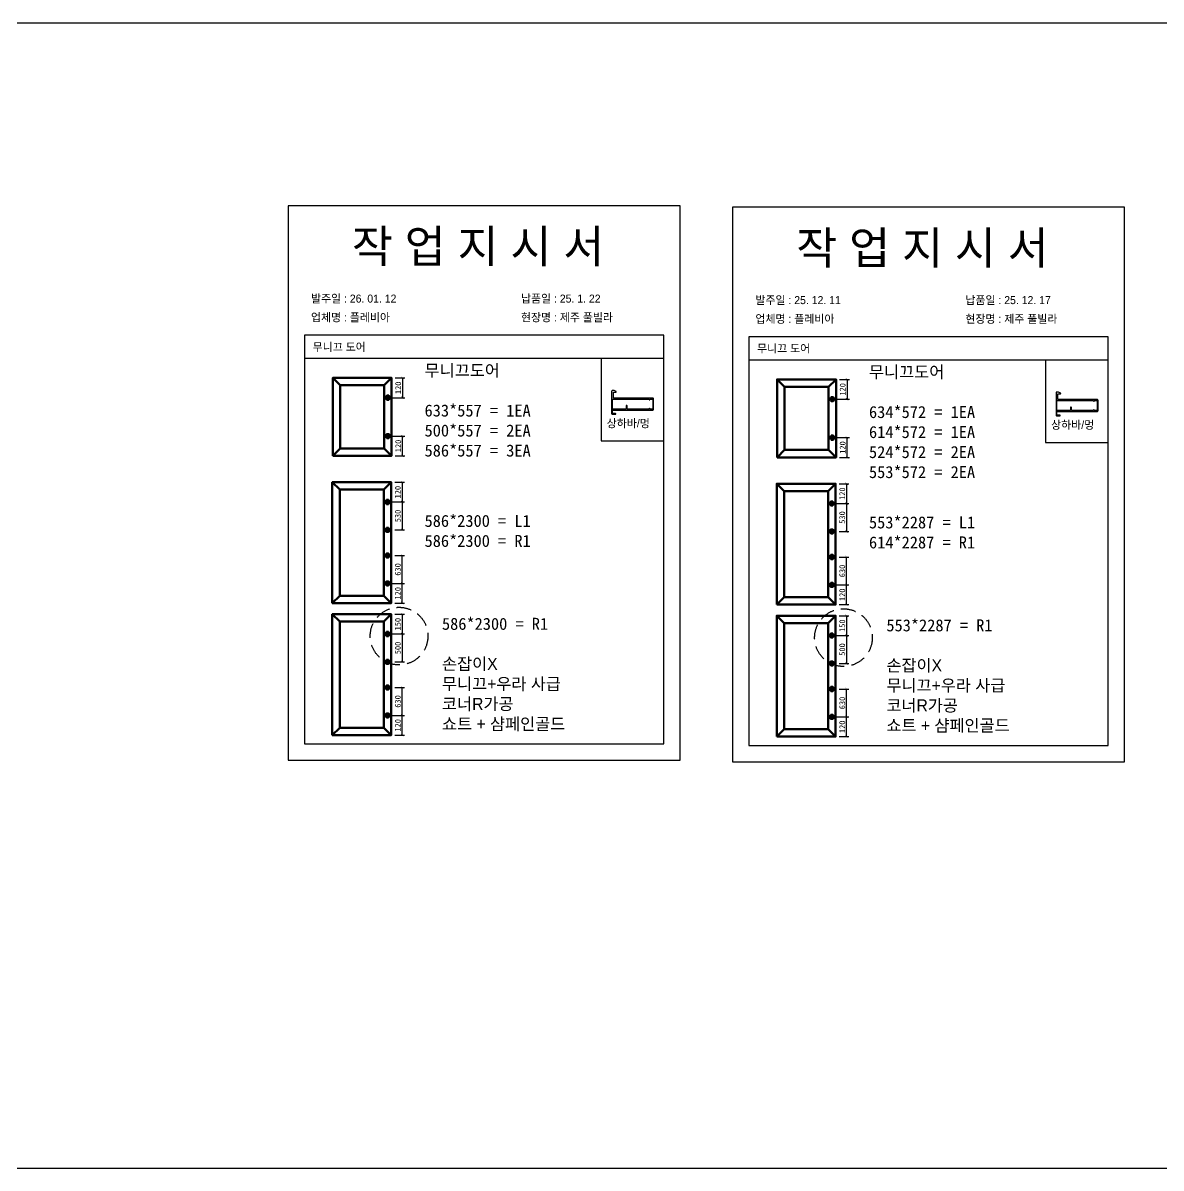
# Model space of a CAD drawing. Header units: millimetres. Extents: x -44117 to 256353, y -2095463 to 65325.
# Drawn here: x 120438 to 125316, y -1131831 to -1126924 of the extents above; entities that cross this region are included whole.
import ezdxf

# ---------------------------------------------------------------- set-up
doc = ezdxf.new("R2010")
doc.units = ezdxf.units.MM
doc.header["$LTSCALE"] = 10
doc.linetypes.add('HIDDEN', pattern=[9.525, 6.35, -3.175])
doc.layers.add('Layer1', color=7, linetype='Continuous', lineweight=70)
doc.dimstyles.new('ISO-25', dxfattribs={"dimtxt": 2.5, "dimasz": 2.5, "dimexe": 1, "dimexo": 1, "dimtad": 1, "dimtxsty": 'Standard', "dimblk": 'ARCHTICK', "dimcen": 2.5, "dimadec": 0, "dimazin": 0, "dimtfac": 1, "dimtmove": 0, "dimatfit": 3, "dimfxl": 0, "dimarcsym": 0})

# ---------------------------------------------------------------- blocks, each defined once
blk = doc.blocks.new('_ArchTick')
at = {"color": 0, "linetype": 'ByBlock', "const_width": 0.15}
blk.add_lwpolyline([(-0.5, -0.5), (0.5, 0.5)], dxfattribs=at)
blk = doc.blocks.new('*D7906')
at = {"color": 0, "lineweight": -2}
for p, q in [((122033.3, -1128445.6), (122075.4, -1128445.6)), ((122065.4, -1128445.6), (122065.4, -1128530.1)), ((122017.2, -1128530.1), (122075.4, -1128530.1))]:
    blk.add_line(p, q, dxfattribs=at)
at = {"layer": 'Defpoints', "color": 0}
for p in [(122018.3, -1128445.6), (122002.2, -1128530.1), (122065.4, -1128530.1)]:
    blk.add_point(p, dxfattribs=at)
at = {"color": 0, "lineweight": -2, "xscale": 10, "yscale": 10, "zscale": 10}
for p, rotation in [((122065.4, -1128445.6), 90), ((122065.4, -1128530.1), 270)]:
    blk.add_blockref('_ArchTick', p, dxfattribs=dict(at, rotation=rotation))
at = {"color": 0, "insert": (122046.7, -1128487.8), "char_height": 25, "attachment_point": 5, "rotation": 90}
blk.add_mtext('120', dxfattribs=at)
blk = doc.blocks.new('*D7907')
at = {"color": 0, "lineweight": -2}
for p, q in [((122017.2, -1128694.7), (122075.4, -1128694.7)), ((122065.4, -1128779.2), (122065.4, -1128694.7)), ((122033.3, -1128779.2), (122075.4, -1128779.2))]:
    blk.add_line(p, q, dxfattribs=at)
at = {"layer": 'Defpoints', "color": 0}
for p in [(122002.2, -1128694.7), (122065.4, -1128694.7), (122018.3, -1128779.2)]:
    blk.add_point(p, dxfattribs=at)
at = {"color": 0, "lineweight": -2, "xscale": 10, "yscale": 10, "zscale": 10}
for p, rotation in [((122065.4, -1128694.7), 90), ((122065.4, -1128779.2), 270)]:
    blk.add_blockref('_ArchTick', p, dxfattribs=dict(at, rotation=rotation))
at = {"color": 0, "insert": (122046.7, -1128736.9), "char_height": 25, "attachment_point": 5, "rotation": 90}
blk.add_mtext('120', dxfattribs=at)
blk = doc.blocks.new('*D7908')
at = {"color": 0, "lineweight": -2}
for p, q in [((122031.7, -1128892.5), (122073.8, -1128892.5)), ((122063.8, -1128892.5), (122063.8, -1128977)), ((122015.6, -1128977), (122073.8, -1128977))]:
    blk.add_line(p, q, dxfattribs=at)
at = {"layer": 'Defpoints', "color": 0}
for p in [(122016.7, -1128892.5), (122000.6, -1128977), (122063.8, -1128977)]:
    blk.add_point(p, dxfattribs=at)
at = {"color": 0, "lineweight": -2, "xscale": 10, "yscale": 10, "zscale": 10}
for p, rotation in [((122063.8, -1128892.5), 90), ((122063.8, -1128977), 270)]:
    blk.add_blockref('_ArchTick', p, dxfattribs=dict(at, rotation=rotation))
at = {"color": 0, "insert": (122045.1, -1128934.8), "char_height": 25, "attachment_point": 5, "rotation": 90}
blk.add_mtext('120', dxfattribs=at)
blk = doc.blocks.new('*D7909')
at = {"color": 0, "lineweight": -2}
for p, q in [((122015.6, -1129325.9), (122073.8, -1129325.9)), ((122063.8, -1129410.4), (122063.8, -1129325.9)), ((122031.7, -1129410.4), (122073.8, -1129410.4))]:
    blk.add_line(p, q, dxfattribs=at)
at = {"layer": 'Defpoints', "color": 0}
for p in [(122000.6, -1129325.9), (122063.8, -1129325.9), (122016.7, -1129410.4)]:
    blk.add_point(p, dxfattribs=at)
at = {"color": 0, "lineweight": -2, "xscale": 10, "yscale": 10, "zscale": 10}
for p, rotation in [((122063.8, -1129325.9), 90), ((122063.8, -1129410.4), 270)]:
    blk.add_blockref('_ArchTick', p, dxfattribs=dict(at, rotation=rotation))
at = {"color": 0, "insert": (122045.1, -1129368.2), "char_height": 25, "attachment_point": 5, "rotation": 90}
blk.add_mtext('120', dxfattribs=at)
blk = doc.blocks.new('*D7910')
at = {"color": 0, "lineweight": -2}
for p, q in [((122031.7, -1128977), (122073.8, -1128977)), ((122063.8, -1128977), (122063.8, -1129096.7)), ((122031.7, -1129096.7), (122073.8, -1129096.7))]:
    blk.add_line(p, q, dxfattribs=at)
at = {"layer": 'Defpoints', "color": 0}
for p in [(122016.7, -1128977), (122016.7, -1129096.7), (122063.8, -1129096.7)]:
    blk.add_point(p, dxfattribs=at)
at = {"color": 0, "lineweight": -2, "xscale": 10, "yscale": 10, "zscale": 10}
for p, rotation in [((122063.8, -1128977), 90), ((122063.8, -1129096.7), 270)]:
    blk.add_blockref('_ArchTick', p, dxfattribs=dict(at, rotation=rotation))
at = {"color": 0, "insert": (122045.1, -1129036.9), "char_height": 25, "attachment_point": 5, "rotation": 90}
blk.add_mtext('530', dxfattribs=at)
blk = doc.blocks.new('*D7911')
at = {"color": 0, "lineweight": -2}
for p, q in [((122031.7, -1129206.3), (122073.8, -1129206.3)), ((122063.8, -1129325.9), (122063.8, -1129206.3)), ((122031.7, -1129325.9), (122073.8, -1129325.9))]:
    blk.add_line(p, q, dxfattribs=at)
at = {"layer": 'Defpoints', "color": 0}
for p in [(122016.7, -1129206.3), (122063.8, -1129206.3), (122016.7, -1129325.9)]:
    blk.add_point(p, dxfattribs=at)
at = {"color": 0, "lineweight": -2, "xscale": 10, "yscale": 10, "zscale": 10}
for p, rotation in [((122063.8, -1129206.3), 90), ((122063.8, -1129325.9), 270)]:
    blk.add_blockref('_ArchTick', p, dxfattribs=dict(at, rotation=rotation))
at = {"color": 0, "insert": (122045.1, -1129266.1), "char_height": 25, "attachment_point": 5, "rotation": 90}
blk.add_mtext('630', dxfattribs=at)
blk = doc.blocks.new('*D7912')
at = {"color": 0, "lineweight": -2}
for p, q in [((122031.7, -1129458.2), (122073.8, -1129458.2)), ((122063.8, -1129458.2), (122063.8, -1129542.7)), ((122015.6, -1129542.7), (122073.8, -1129542.7))]:
    blk.add_line(p, q, dxfattribs=at)
at = {"layer": 'Defpoints', "color": 0}
for p in [(122016.7, -1129458.2), (122000.6, -1129542.7), (122063.8, -1129542.7)]:
    blk.add_point(p, dxfattribs=at)
at = {"color": 0, "lineweight": -2, "xscale": 10, "yscale": 10, "zscale": 10}
for p, rotation in [((122063.8, -1129458.2), 90), ((122063.8, -1129542.7), 270)]:
    blk.add_blockref('_ArchTick', p, dxfattribs=dict(at, rotation=rotation))
at = {"color": 0, "insert": (122045.1, -1129500.5), "char_height": 25, "attachment_point": 5, "rotation": 90}
blk.add_mtext('150', dxfattribs=at)
blk = doc.blocks.new('*D7913')
at = {"color": 0, "lineweight": -2}
for p, q in [((122015.6, -1129891.6), (122073.8, -1129891.6)), ((122063.8, -1129976.1), (122063.8, -1129891.6)), ((122031.7, -1129976.1), (122073.8, -1129976.1))]:
    blk.add_line(p, q, dxfattribs=at)
at = {"layer": 'Defpoints', "color": 0}
for p in [(122000.6, -1129891.6), (122063.8, -1129891.6), (122016.7, -1129976.1)]:
    blk.add_point(p, dxfattribs=at)
at = {"color": 0, "lineweight": -2, "xscale": 10, "yscale": 10, "zscale": 10}
for p, rotation in [((122063.8, -1129891.6), 90), ((122063.8, -1129976.1), 270)]:
    blk.add_blockref('_ArchTick', p, dxfattribs=dict(at, rotation=rotation))
at = {"color": 0, "insert": (122045.1, -1129933.9), "char_height": 25, "attachment_point": 5, "rotation": 90}
blk.add_mtext('120', dxfattribs=at)
blk = doc.blocks.new('*D7914')
at = {"color": 0, "lineweight": -2}
for p, q in [((122031.7, -1129542.7), (122073.8, -1129542.7)), ((122063.8, -1129542.7), (122063.8, -1129662.4)), ((122031.7, -1129662.4), (122073.8, -1129662.4))]:
    blk.add_line(p, q, dxfattribs=at)
at = {"layer": 'Defpoints', "color": 0}
for p in [(122016.7, -1129542.7), (122016.7, -1129662.4), (122063.8, -1129662.4)]:
    blk.add_point(p, dxfattribs=at)
at = {"color": 0, "lineweight": -2, "xscale": 10, "yscale": 10, "zscale": 10}
for p, rotation in [((122063.8, -1129542.7), 90), ((122063.8, -1129662.4), 270)]:
    blk.add_blockref('_ArchTick', p, dxfattribs=dict(at, rotation=rotation))
at = {"color": 0, "insert": (122045.1, -1129602.5), "char_height": 25, "attachment_point": 5, "rotation": 90}
blk.add_mtext('500', dxfattribs=at)
blk = doc.blocks.new('*D7915')
at = {"color": 0, "lineweight": -2}
for p, q in [((122031.7, -1129772), (122073.8, -1129772)), ((122063.8, -1129891.6), (122063.8, -1129772)), ((122031.7, -1129891.6), (122073.8, -1129891.6))]:
    blk.add_line(p, q, dxfattribs=at)
at = {"layer": 'Defpoints', "color": 0}
for p in [(122016.7, -1129772), (122063.8, -1129772), (122016.7, -1129891.6)]:
    blk.add_point(p, dxfattribs=at)
at = {"color": 0, "lineweight": -2, "xscale": 10, "yscale": 10, "zscale": 10}
for p, rotation in [((122063.8, -1129772), 90), ((122063.8, -1129891.6), 270)]:
    blk.add_blockref('_ArchTick', p, dxfattribs=dict(at, rotation=rotation))
at = {"color": 0, "insert": (122045.1, -1129831.8), "char_height": 25, "attachment_point": 5, "rotation": 90}
blk.add_mtext('630', dxfattribs=at)
blk = doc.blocks.new('*D7896')
at = {"color": 0, "lineweight": -2}
for p, q in [((123938, -1128452.1), (123980.1, -1128452.1)), ((123970.1, -1128452.1), (123970.1, -1128536.6)), ((123921.9, -1128536.6), (123980.1, -1128536.6))]:
    blk.add_line(p, q, dxfattribs=at)
at = {"layer": 'Defpoints', "color": 0}
for p in [(123923, -1128452.1), (123906.9, -1128536.6), (123970.1, -1128536.6)]:
    blk.add_point(p, dxfattribs=at)
at = {"color": 0, "lineweight": -2, "xscale": 10, "yscale": 10, "zscale": 10}
for p, rotation in [((123970.1, -1128452.1), 90), ((123970.1, -1128536.6), 270)]:
    blk.add_blockref('_ArchTick', p, dxfattribs=dict(at, rotation=rotation))
at = {"color": 0, "insert": (123951.4, -1128494.3), "char_height": 25, "attachment_point": 5, "rotation": 90}
blk.add_mtext('120', dxfattribs=at)
blk = doc.blocks.new('*D7897')
at = {"color": 0, "lineweight": -2}
for p, q in [((123921.9, -1128701.2), (123980.1, -1128701.2)), ((123970.1, -1128785.7), (123970.1, -1128701.2)), ((123938, -1128785.7), (123980.1, -1128785.7))]:
    blk.add_line(p, q, dxfattribs=at)
at = {"layer": 'Defpoints', "color": 0}
for p in [(123906.9, -1128701.2), (123970.1, -1128701.2), (123923, -1128785.7)]:
    blk.add_point(p, dxfattribs=at)
at = {"color": 0, "lineweight": -2, "xscale": 10, "yscale": 10, "zscale": 10}
for p, rotation in [((123970.1, -1128701.2), 90), ((123970.1, -1128785.7), 270)]:
    blk.add_blockref('_ArchTick', p, dxfattribs=dict(at, rotation=rotation))
at = {"color": 0, "insert": (123951.4, -1128743.5), "char_height": 25, "attachment_point": 5, "rotation": 90}
blk.add_mtext('120', dxfattribs=at)
blk = doc.blocks.new('*D7898')
at = {"color": 0, "lineweight": -2}
for p, q in [((123936.4, -1128899), (123978.5, -1128899)), ((123968.5, -1128899), (123968.5, -1128983.6)), ((123920.3, -1128983.6), (123978.5, -1128983.6))]:
    blk.add_line(p, q, dxfattribs=at)
at = {"layer": 'Defpoints', "color": 0}
for p in [(123921.4, -1128899), (123905.3, -1128983.6), (123968.5, -1128983.6)]:
    blk.add_point(p, dxfattribs=at)
at = {"color": 0, "lineweight": -2, "xscale": 10, "yscale": 10, "zscale": 10}
for p, rotation in [((123968.5, -1128899), 90), ((123968.5, -1128983.6), 270)]:
    blk.add_blockref('_ArchTick', p, dxfattribs=dict(at, rotation=rotation))
at = {"color": 0, "insert": (123949.7, -1128941.3), "char_height": 25, "attachment_point": 5, "rotation": 90}
blk.add_mtext('120', dxfattribs=at)
blk = doc.blocks.new('*D7899')
at = {"color": 0, "lineweight": -2}
for p, q in [((123920.3, -1129332.4), (123978.5, -1129332.4)), ((123968.5, -1129416.9), (123968.5, -1129332.4)), ((123936.4, -1129416.9), (123978.5, -1129416.9))]:
    blk.add_line(p, q, dxfattribs=at)
at = {"layer": 'Defpoints', "color": 0}
for p in [(123905.3, -1129332.4), (123968.5, -1129332.4), (123921.4, -1129416.9)]:
    blk.add_point(p, dxfattribs=at)
at = {"color": 0, "lineweight": -2, "xscale": 10, "yscale": 10, "zscale": 10}
for p, rotation in [((123968.5, -1129332.4), 90), ((123968.5, -1129416.9), 270)]:
    blk.add_blockref('_ArchTick', p, dxfattribs=dict(at, rotation=rotation))
at = {"color": 0, "insert": (123949.7, -1129374.7), "char_height": 25, "attachment_point": 5, "rotation": 90}
blk.add_mtext('120', dxfattribs=at)
blk = doc.blocks.new('*D7900')
at = {"color": 0, "lineweight": -2}
for p, q in [((123936.4, -1128983.6), (123978.5, -1128983.6)), ((123968.5, -1128983.6), (123968.5, -1129103.2)), ((123936.4, -1129103.2), (123978.5, -1129103.2))]:
    blk.add_line(p, q, dxfattribs=at)
at = {"layer": 'Defpoints', "color": 0}
for p in [(123921.4, -1128983.6), (123921.4, -1129103.2), (123968.5, -1129103.2)]:
    blk.add_point(p, dxfattribs=at)
at = {"color": 0, "lineweight": -2, "xscale": 10, "yscale": 10, "zscale": 10}
for p, rotation in [((123968.5, -1128983.6), 90), ((123968.5, -1129103.2), 270)]:
    blk.add_blockref('_ArchTick', p, dxfattribs=dict(at, rotation=rotation))
at = {"color": 0, "insert": (123949.7, -1129043.4), "char_height": 25, "attachment_point": 5, "rotation": 90}
blk.add_mtext('530', dxfattribs=at)
blk = doc.blocks.new('*D7901')
at = {"color": 0, "lineweight": -2}
for p, q in [((123936.4, -1129212.8), (123978.5, -1129212.8)), ((123968.5, -1129332.4), (123968.5, -1129212.8)), ((123936.4, -1129332.4), (123978.5, -1129332.4))]:
    blk.add_line(p, q, dxfattribs=at)
at = {"layer": 'Defpoints', "color": 0}
for p in [(123921.4, -1129212.8), (123968.5, -1129212.8), (123921.4, -1129332.4)]:
    blk.add_point(p, dxfattribs=at)
at = {"color": 0, "lineweight": -2, "xscale": 10, "yscale": 10, "zscale": 10}
for p, rotation in [((123968.5, -1129212.8), 90), ((123968.5, -1129332.4), 270)]:
    blk.add_blockref('_ArchTick', p, dxfattribs=dict(at, rotation=rotation))
at = {"color": 0, "insert": (123949.7, -1129272.6), "char_height": 25, "attachment_point": 5, "rotation": 90}
blk.add_mtext('630', dxfattribs=at)
blk = doc.blocks.new('*D7902')
at = {"color": 0, "lineweight": -2}
for p, q in [((123936.4, -1129464.7), (123978.5, -1129464.7)), ((123968.5, -1129464.7), (123968.5, -1129549.2)), ((123920.3, -1129549.2), (123978.5, -1129549.2))]:
    blk.add_line(p, q, dxfattribs=at)
at = {"layer": 'Defpoints', "color": 0}
for p in [(123921.4, -1129464.7), (123905.3, -1129549.2), (123968.5, -1129549.2)]:
    blk.add_point(p, dxfattribs=at)
at = {"color": 0, "lineweight": -2, "xscale": 10, "yscale": 10, "zscale": 10}
for p, rotation in [((123968.5, -1129464.7), 90), ((123968.5, -1129549.2), 270)]:
    blk.add_blockref('_ArchTick', p, dxfattribs=dict(at, rotation=rotation))
at = {"color": 0, "insert": (123949.7, -1129507), "char_height": 25, "attachment_point": 5, "rotation": 90}
blk.add_mtext('150', dxfattribs=at)
blk = doc.blocks.new('*D7903')
at = {"color": 0, "lineweight": -2}
for p, q in [((123920.3, -1129898.1), (123978.5, -1129898.1)), ((123968.5, -1129982.6), (123968.5, -1129898.1)), ((123936.4, -1129982.6), (123978.5, -1129982.6))]:
    blk.add_line(p, q, dxfattribs=at)
at = {"layer": 'Defpoints', "color": 0}
for p in [(123905.3, -1129898.1), (123968.5, -1129898.1), (123921.4, -1129982.6)]:
    blk.add_point(p, dxfattribs=at)
at = {"color": 0, "lineweight": -2, "xscale": 10, "yscale": 10, "zscale": 10}
for p, rotation in [((123968.5, -1129898.1), 90), ((123968.5, -1129982.6), 270)]:
    blk.add_blockref('_ArchTick', p, dxfattribs=dict(at, rotation=rotation))
at = {"color": 0, "insert": (123949.7, -1129940.4), "char_height": 25, "attachment_point": 5, "rotation": 90}
blk.add_mtext('120', dxfattribs=at)
blk = doc.blocks.new('*D7904')
at = {"color": 0, "lineweight": -2}
for p, q in [((123936.4, -1129549.2), (123978.5, -1129549.2)), ((123968.5, -1129549.2), (123968.5, -1129668.9)), ((123936.4, -1129668.9), (123978.5, -1129668.9))]:
    blk.add_line(p, q, dxfattribs=at)
at = {"layer": 'Defpoints', "color": 0}
for p in [(123921.4, -1129549.2), (123921.4, -1129668.9), (123968.5, -1129668.9)]:
    blk.add_point(p, dxfattribs=at)
at = {"color": 0, "lineweight": -2, "xscale": 10, "yscale": 10, "zscale": 10}
for p, rotation in [((123968.5, -1129549.2), 90), ((123968.5, -1129668.9), 270)]:
    blk.add_blockref('_ArchTick', p, dxfattribs=dict(at, rotation=rotation))
at = {"color": 0, "insert": (123949.7, -1129609.1), "char_height": 25, "attachment_point": 5, "rotation": 90}
blk.add_mtext('500', dxfattribs=at)
blk = doc.blocks.new('*D7905')
at = {"color": 0, "lineweight": -2}
for p, q in [((123936.4, -1129778.5), (123978.5, -1129778.5)), ((123968.5, -1129898.1), (123968.5, -1129778.5)), ((123936.4, -1129898.1), (123978.5, -1129898.1))]:
    blk.add_line(p, q, dxfattribs=at)
at = {"layer": 'Defpoints', "color": 0}
for p in [(123921.4, -1129778.5), (123968.5, -1129778.5), (123921.4, -1129898.1)]:
    blk.add_point(p, dxfattribs=at)
at = {"color": 0, "lineweight": -2, "xscale": 10, "yscale": 10, "zscale": 10}
for p, rotation in [((123968.5, -1129778.5), 90), ((123968.5, -1129898.1), 270)]:
    blk.add_blockref('_ArchTick', p, dxfattribs=dict(at, rotation=rotation))
at = {"color": 0, "insert": (123949.7, -1129838.3), "char_height": 25, "attachment_point": 5, "rotation": 90}
blk.add_mtext('630', dxfattribs=at)

msp = doc.modelspace()

# ---------------------------------------------------------------- linework, layer by layer
at = {"color": 1}
for p, q in [((104196.73721, -1126924.08167), (196465.88407, -1126924.08167)), ((104196.73721, -1131831.41661), (196465.88407, -1131831.41661))]:
    msp.add_line(p, q, dxfattribs=at)
for p, q in [((123185.2599, -1128262.58945), (121645.2599, -1128262.58945)), ((125089.92607, -1128269.09381), (123549.92607, -1128269.09381)), ((123185.2599, -1128362.58945), (121645.2599, -1128362.58945)), ((122915.98012, -1128362.58945), (122915.98012, -1128715.60801)), ((125089.92607, -1128369.09381), (123549.92607, -1128369.09381)), ((124820.64628, -1128369.09381), (124820.64628, -1128722.11238)), ((122915.98012, -1128715.60801), (123185.2599, -1128715.60801)), ((124820.64628, -1128722.11238), (125089.92607, -1128722.11238))]:
    msp.add_line(p, q)
for points in [[(121575.2599, -1130083.41972), (123255.2599, -1130083.41972), (123255.2599, -1127707.41972), (121575.2599, -1127707.41972)], [(123479.92607, -1130089.92409), (125159.92607, -1130089.92409), (125159.92607, -1127713.92409), (123479.92607, -1127713.92409)]]:
    msp.add_lwpolyline(points, close=True)
for points in [[(121645.2599, -1128262.58945), (121645.2599, -1130013.41972), (123185.2599, -1130013.41972), (123185.2599, -1128262.58945)], [(123549.92607, -1128269.09381), (123549.92607, -1130019.92409), (125089.92607, -1130019.92409), (125089.92607, -1128269.09381)]]:
    msp.add_lwpolyline(points)
for points in [[(122975.36044, -1128506.53076), (122980.16044, -1128506.53076, 0.855700792), (122980.52698, -1128504.18812), (122971.7108, -1128499.33076), (122965.36044, -1128499.33076, 0.4142135624), (122961.36044, -1128503.33076), (122961.36044, -1128597.33076, 0.4142135624), (122965.36044, -1128601.33076), (122977.76044, -1128601.33076, 0.4142135624), (122979.36044, -1128599.73076, 0.4142135624), (122977.76044, -1128598.13076), (122967.36044, -1128598.13076, -0.4142135624), (122965.36044, -1128596.13076), (122965.36044, -1128583.73076, -0.4142135624), (122966.16044, -1128582.93076), (123137.36044, -1128582.93076, 0.4142135624), (123141.36044, -1128578.93076), (123141.36044, -1128535.73076, 0.4142135624), (123137.36044, -1128531.73076), (122970.16044, -1128531.73076, -0.4142135624), (122969.36044, -1128530.93076), (122969.36044, -1128508.53076, -0.4142135624), (122971.36044, -1128506.53076), (122979.76044, -1128506.53076)], [(124880.02661, -1128513.03513), (124884.82661, -1128513.03513, 0.855700792), (124885.19315, -1128510.69248), (124876.37697, -1128505.83513), (124870.02661, -1128505.83513, 0.4142135624), (124866.02661, -1128509.83513), (124866.02661, -1128603.83513, 0.4142135624), (124870.02661, -1128607.83513), (124882.42661, -1128607.83513, 0.4142135624), (124884.02661, -1128606.23513, 0.4142135624), (124882.42661, -1128604.63513), (124872.02661, -1128604.63513, -0.4142135624), (124870.02661, -1128602.63513), (124870.02661, -1128590.23513, -0.4142135624), (124870.82661, -1128589.43513), (125042.02661, -1128589.43513, 0.4142135624), (125046.02661, -1128585.43513), (125046.02661, -1128542.23513, 0.4142135624), (125042.02661, -1128538.23513), (124874.82661, -1128538.23513, -0.4142135624), (124874.02661, -1128537.43513), (124874.02661, -1128515.03513, -0.4142135624), (124876.02661, -1128513.03513), (124884.42661, -1128513.03513)]]:
    msp.add_lwpolyline(points, format="xyb")
for points in [[(123121.76044, -1128535.73076), (123121.76044, -1128537.73076, 1), (123124.96044, -1128537.73076), (123124.96044, -1128535.73076), (123136.56044, -1128535.73076, -0.4142135624), (123137.36044, -1128536.53076), (123137.36044, -1128578.13076, -0.4142135624), (123136.56044, -1128578.93076), (123124.96044, -1128578.93076), (123124.96044, -1128576.93076, 1), (123121.76044, -1128576.93076), (123121.76044, -1128578.93076), (123027.36044, -1128578.93076), (123027.36044, -1128564.93076, 1), (123023.36044, -1128564.93076), (123023.36044, -1128578.93076), (122966.16044, -1128578.93076, -0.4142135624), (122965.36044, -1128578.13076), (122965.36044, -1128536.53076, -0.4142135624), (122966.16044, -1128535.73076), (123121.76044, -1128535.73076)], [(125026.42661, -1128542.23513), (125026.42661, -1128544.23513, 1), (125029.62661, -1128544.23513), (125029.62661, -1128542.23513), (125041.22661, -1128542.23513, -0.4142135624), (125042.02661, -1128543.03513), (125042.02661, -1128584.63513, -0.4142135624), (125041.22661, -1128585.43513), (125029.62661, -1128585.43513), (125029.62661, -1128583.43513, 1), (125026.42661, -1128583.43513), (125026.42661, -1128585.43513), (124932.02661, -1128585.43513), (124932.02661, -1128571.43513, 1), (124928.02661, -1128571.43513), (124928.02661, -1128585.43513), (124870.82661, -1128585.43513, -0.4142135624), (124870.02661, -1128584.63513), (124870.02661, -1128543.03513, -0.4142135624), (124870.82661, -1128542.23513), (125026.42661, -1128542.23513)]]:
    msp.add_lwpolyline(points, format="xyb", close=True)
at = {"color": 1, "linetype": 'HIDDEN'}
for centre in [(122050.28221, -1129551.74824), (123954.94838, -1129558.2526)]:
    msp.add_circle(centre, 123.53824, dxfattribs=at)
at = {"layer": 'Layer1'}
for p, q in [((121797.44888, -1128477.11542), (121765.89305, -1128445.55959)), ((121986.78389, -1128477.11542), (122018.33973, -1128445.55959)), ((123702.11505, -1128483.61979), (123670.55921, -1128452.06395)), ((123891.45006, -1128483.61979), (123923.0059, -1128452.06395)), ((122002.22387, -1128516.95416), (122002.22387, -1128543.18724)), ((123906.89004, -1128523.45853), (123906.89004, -1128549.69161)), ((122002.22387, -1128707.80895), (122002.22387, -1128681.57587)), ((123906.89004, -1128714.31332), (123906.89004, -1128688.08024)), ((121765.89305, -1128779.20353), (121797.44888, -1128747.64769)), ((122018.33973, -1128779.20353), (121986.78389, -1128747.64769)), ((121986.78389, -1128747.64769), (122018.33973, -1128779.20353)), ((123670.55921, -1128785.70789), (123702.11505, -1128754.15206)), ((123923.0059, -1128785.70789), (123891.45006, -1128754.15206)), ((123891.45006, -1128754.15206), (123923.0059, -1128785.70789)), ((121795.82705, -1128924.09326), (121764.27121, -1128892.53742)), ((121985.16206, -1128924.09326), (122016.71789, -1128892.53742)), ((123700.49321, -1128930.59763), (123668.93738, -1128899.04179)), ((123889.82823, -1128930.59763), (123921.38406, -1128899.04179)), ((122000.60203, -1128963.932), (122000.60203, -1128990.16508)), ((123905.2682, -1128970.43637), (123905.2682, -1128996.66944)), ((122000.60203, -1129083.54236), (122000.60203, -1129109.77544)), ((123905.2682, -1129090.04673), (123905.2682, -1129116.2798)), ((122000.60203, -1129219.41693), (122000.60203, -1129193.18385)), ((123905.2682, -1129225.9213), (123905.2682, -1129199.68822)), ((122000.60203, -1129339.02729), (122000.60203, -1129312.79421)), ((123905.2682, -1129345.53166), (123905.2682, -1129319.29858)), ((121764.27121, -1129410.42187), (121795.82705, -1129378.86603)), ((122016.71789, -1129410.42187), (121985.16206, -1129378.86603)), ((121985.16206, -1129378.86603), (122016.71789, -1129410.42187)), ((123668.93738, -1129416.92623), (123700.49321, -1129385.3704)), ((123921.38406, -1129416.92623), (123889.82823, -1129385.3704)), ((123889.82823, -1129385.3704), (123921.38406, -1129416.92623)), ((121795.82705, -1129489.78945), (121764.27121, -1129458.23361)), ((121985.16206, -1129489.78945), (122016.71789, -1129458.23361)), ((123700.49321, -1129496.29382), (123668.93738, -1129464.73798)), ((123889.82823, -1129496.29382), (123921.38406, -1129464.73798)), ((122000.60203, -1129529.62819), (122000.60203, -1129555.86126)), ((123905.2682, -1129536.13256), (123905.2682, -1129562.36563)), ((122000.60203, -1129649.23855), (122000.60203, -1129675.47163)), ((123905.2682, -1129655.74292), (123905.2682, -1129681.97599)), ((122000.60203, -1129785.11312), (122000.60203, -1129758.88004)), ((123905.2682, -1129791.61749), (123905.2682, -1129765.38441)), ((122000.60203, -1129904.72348), (122000.60203, -1129878.4904)), ((123905.2682, -1129911.22785), (123905.2682, -1129884.99477)), ((121764.27121, -1129976.11806), (121795.82705, -1129944.56222)), ((122016.71789, -1129976.11806), (121985.16206, -1129944.56222)), ((121985.16206, -1129944.56222), (122016.71789, -1129976.11806)), ((123668.93738, -1129982.62242), (123700.49321, -1129951.06659)), ((123921.38406, -1129982.62242), (123889.82823, -1129951.06659)), ((123889.82823, -1129951.06659), (123921.38406, -1129982.62242))]:
    msp.add_line(p, q, dxfattribs=at)
for points in [[(121765.89305, -1128779.20353), (122018.33973, -1128779.20353), (122018.33973, -1128445.55959), (121765.89305, -1128445.55959)], [(121797.44888, -1128747.64769), (121986.78389, -1128747.64769), (121986.78389, -1128477.11542), (121797.44888, -1128477.11542)], [(123670.55921, -1128785.70789), (123923.0059, -1128785.70789), (123923.0059, -1128452.06395), (123670.55921, -1128452.06395)], [(123702.11505, -1128754.15206), (123891.45006, -1128754.15206), (123891.45006, -1128483.61979), (123702.11505, -1128483.61979)], [(122015.3404, -1128530.0707), (121989.10733, -1128530.0707)], [(123920.00657, -1128536.57507), (123893.7735, -1128536.57507)], [(122015.3404, -1128694.69241), (121989.10733, -1128694.69241)], [(123920.00657, -1128701.19678), (123893.7735, -1128701.19678)], [(121764.27121, -1129410.42187), (122016.71789, -1129410.42187), (122016.71789, -1128892.53742), (121764.27121, -1128892.53742)], [(121795.82705, -1129378.86603), (121985.16206, -1129378.86603), (121985.16206, -1128924.09326), (121795.82705, -1128924.09326)], [(123668.93738, -1129416.92623), (123921.38406, -1129416.92623), (123921.38406, -1128899.04179), (123668.93738, -1128899.04179)], [(123700.49321, -1129385.3704), (123889.82823, -1129385.3704), (123889.82823, -1128930.59763), (123700.49321, -1128930.59763)], [(122013.71857, -1128977.04854), (121987.48549, -1128977.04854)], [(123918.38474, -1128983.55291), (123892.15166, -1128983.55291)], [(122013.71857, -1129096.6589), (121987.48549, -1129096.6589)], [(123918.38474, -1129103.16327), (123892.15166, -1129103.16327)], [(122013.71857, -1129206.30039), (121987.48549, -1129206.30039)], [(123918.38474, -1129212.80476), (123892.15166, -1129212.80476)], [(122013.71857, -1129325.91075), (121987.48549, -1129325.91075)], [(123918.38474, -1129332.41512), (123892.15166, -1129332.41512)], [(121764.27121, -1129976.11806), (122016.71789, -1129976.11806), (122016.71789, -1129458.23361), (121764.27121, -1129458.23361)], [(123668.93738, -1129982.62242), (123921.38406, -1129982.62242), (123921.38406, -1129464.73798), (123668.93738, -1129464.73798)], [(121795.82705, -1129944.56222), (121985.16206, -1129944.56222), (121985.16206, -1129489.78945), (121795.82705, -1129489.78945)], [(123700.49321, -1129951.06659), (123889.82823, -1129951.06659), (123889.82823, -1129496.29382), (123700.49321, -1129496.29382)], [(122013.71857, -1129542.74473), (121987.48549, -1129542.74473)], [(123918.38474, -1129549.24909), (123892.15166, -1129549.24909)], [(122013.71857, -1129662.35509), (121987.48549, -1129662.35509)], [(123918.38474, -1129668.85946), (123892.15166, -1129668.85946)], [(122013.71857, -1129771.99658), (121987.48549, -1129771.99658)], [(123918.38474, -1129778.50095), (123892.15166, -1129778.50095)], [(122013.71857, -1129891.60694), (121987.48549, -1129891.60694)], [(123918.38474, -1129898.11131), (123892.15166, -1129898.11131)]]:
    msp.add_lwpolyline(points, close=True, dxfattribs=at)
for centre in [(122002.22387, -1128530.0707), (123906.89004, -1128536.57507), (122002.22387, -1128694.69241), (123906.89004, -1128701.19678), (122000.60203, -1128977.04854), (123905.2682, -1128983.55291), (122000.60203, -1129096.6589), (123905.2682, -1129103.16327), (122000.60203, -1129206.30039), (123905.2682, -1129212.80476), (122000.60203, -1129325.91075), (123905.2682, -1129332.41512), (122000.60203, -1129542.74473), (123905.2682, -1129549.24909), (122000.60203, -1129662.35509), (123905.2682, -1129668.85946), (122000.60203, -1129771.99658), (123905.2682, -1129778.50095), (122000.60203, -1129891.60694), (123905.2682, -1129898.11131)]:
    msp.add_circle(centre, 8.74436, dxfattribs=at)

# ---------------------------------------------------------------- texts
at = {"attachment_point": 1}
for s, heights, insert, char_height in [('{\\fGulim|b0|i0|c129|p50;작 업 지 시 서}', [-155.84554], (121848.0665, -1127811.58224), 140), ('{\\fGulim|b0|i0|c129|p50;작 업 지 시 서}', [-155.84554], (123752.73267, -1127818.0866), 140), ('{\\fGulim|b0|i0|c129|p50;발주일 : 26. 01. 12}', [-38.18216], (121672.85715, -1128088.30266), 34.3), ('{\\fGulim|b0|i0|c129|p50;납품일 : 25. 1. 22}', [37.67976], (122572.83513, -1128088.30266), 34.3), ('{\\fGulim|b0|i0|c129|p50;발주일 : 25. 12. 11}', [34.50412], (123577.52332, -1128094.80702), 34.3), ('{\\fGulim|b0|i0|c129|p50;납품일 : 25. 12. 17}', [37.67976], (124477.5013, -1128094.80702), 34.3), ('{\\fGulim|b0|i0|c129|p50;업체명 : 플레비아}', [36.11279], (121672.85715, -1128168.95884), 34.3), ('{\\fGulim|b0|i0|c129|p50;현장명 : 제주 풀빌라}', [38.2735], (122572.83513, -1128168.95884), 34.3), ('{\\fGulim|b0|i0|c129|p50;업체명 : 플레비아}', [36.11279], (123577.52332, -1128175.4632), 34.3), ('{\\fGulim|b0|i0|c129|p50;현장명 : 제주 풀빌라}', [38.2735], (124477.5013, -1128175.4632), 34.3), ('{\\fGulim|b0|i0|c129|p50;무니끄 도어}', [-38.18216], (121679.89935, -1128295.62493), 34.3), ('{\\fGulim|b0|i0|c129|p50;무니끄 도어}', [-38.18216], (123584.56552, -1128302.1293), 34.3), ('{\\fGulim|b1|i0|c129|p50;무니끄도어}\\P\\P633*557 = 1EA\\P500*557 = 2EA\\P586*557 = 3EA', [-396.76389], (122159.58866, -1128387.75521), 51.45), ('{\\fGulim|b1|i0|c129|p50;무니끄도어}\\P\\P634*572 = 1EA\\P614*572 = 1EA\\P524*572 = 2EA\\P553*572 = 2EA', [-482.51389], (124064.25483, -1128394.25958), 51.45), ('{\\fGulim|b0|i0|c129|p50;상하바/멍}', [-41.60759], (122940.28037, -1128623.04848), 34.3), ('{\\fGulim|b0|i0|c129|p50;상하바/멍}', [-41.60759], (124844.94654, -1128629.55285), 34.3), ('{\\fGulim|b1|i0|c129|p50;}586*2300 = L1\\P586*2300 = R1', [-137.2], (122159.58866, -1129032.2726), 51.45), ('{\\fGulim|b1|i0|c129|p50;}553*2287 = L1\\P614*2287 = R1', [-137.2], (124064.25483, -1129038.77697), 51.45), ('{\\fGulim|b1|i0|c129|p50;}586*2300 = R1\\P\\P{\\fGulim|b0|i0|c129|p50;손잡이X\\P무니끄+우라 사급\\P코너R가공\\P쇼트 + 샴페인골드}', [-493.07963], (122234.19309, -1129473.41183), 51.45), ('{\\fGulim|b1|i0|c129|p50;}553*2287 = R1\\P\\P{\\fGulim|b0|i0|c129|p50;손잡이X\\P무니끄+우라 사급\\P코너R가공\\P쇼트 + 샴페인골드}', [-493.07963], (124138.85926, -1129479.9162), 51.45)]:
    msp.add_mtext_dynamic_manual_height_columns(s, width=3307.3198183, gutter_width=12.5, heights=heights, dxfattribs=dict(at, insert=insert, char_height=char_height))

# ---------------------------------------------------------------- dimensions: what is measured, and where the dimension line sits
for base, p1, p2, angle, text, picture, middle in [((122065.43856, -1128530.0707), (122018.33973, -1128445.55959), (122002.22387, -1128530.0707), 90, '120', '*D7906', (122046.68856, -1128487.81514)), ((123970.10473, -1128536.57507), (123923.0059, -1128452.06395), (123906.89004, -1128536.57507), 90, '120', '*D7896', (123951.35473, -1128494.31951)), ((122065.43856, -1128694.69241), (122018.33973, -1128779.20353), (122002.22387, -1128694.69241), 270, '120', '*D7907', (122046.68856, -1128736.94797)), ((123970.10473, -1128701.19678), (123923.0059, -1128785.70789), (123906.89004, -1128701.19678), 270, '120', '*D7897', (123951.35473, -1128743.45234)), ((122063.81673, -1128977.04854), (122016.71789, -1128892.53742), (122000.60203, -1128977.04854), 90, '120', '*D7908', (122045.06673, -1128934.79298)), ((123968.4829, -1128983.55291), (123921.38406, -1128899.04179), (123905.2682, -1128983.55291), 90, '120', '*D7898', (123949.7329, -1128941.29735)), ((122063.81673, -1129096.6589), (122016.71789, -1128977.04854), (122016.71789, -1129096.6589), 90, '530', '*D7910', (122045.06673, -1129036.85372)), ((123968.4829, -1129103.16327), (123921.38406, -1128983.55291), (123921.38406, -1129103.16327), 90, '530', '*D7900', (123949.7329, -1129043.35809)), ((122063.81673, -1129206.30039), (122016.71789, -1129325.91075), (122016.71789, -1129206.30039), 90, '630', '*D7911', (122045.06673, -1129266.10557)), ((123968.4829, -1129212.80476), (123921.38406, -1129332.41512), (123921.38406, -1129212.80476), 90, '630', '*D7901', (123949.7329, -1129272.60994)), ((122063.81673, -1129325.91075), (122016.71789, -1129410.42187), (122000.60203, -1129325.91075), 270, '120', '*D7909', (122045.06673, -1129368.16631)), ((123968.4829, -1129332.41512), (123921.38406, -1129416.92623), (123905.2682, -1129332.41512), 270, '120', '*D7899', (123949.7329, -1129374.67068)), ((122063.81673, -1129542.74473), (122016.71789, -1129458.23361), (122000.60203, -1129542.74473), 90, '150', '*D7912', (122045.06673, -1129500.48917)), ((123968.4829, -1129549.24909), (123921.38406, -1129464.73798), (123905.2682, -1129549.24909), 90, '150', '*D7902', (123949.7329, -1129506.99354)), ((122063.81673, -1129662.35509), (122016.71789, -1129542.74473), (122016.71789, -1129662.35509), 90, '500', '*D7914', (122045.06673, -1129602.54991)), ((123968.4829, -1129668.85946), (123921.38406, -1129549.24909), (123921.38406, -1129668.85946), 90, '500', '*D7904', (123949.7329, -1129609.05428)), ((122063.81673, -1129771.99658), (122016.71789, -1129891.60694), (122016.71789, -1129771.99658), 90, '630', '*D7915', (122045.06673, -1129831.80176)), ((123968.4829, -1129778.50095), (123921.38406, -1129898.11131), (123921.38406, -1129778.50095), 90, '630', '*D7905', (123949.7329, -1129838.30613)), ((122063.81673, -1129891.60694), (122016.71789, -1129976.11806), (122000.60203, -1129891.60694), 270, '120', '*D7913', (122045.06673, -1129933.8625)), ((123968.4829, -1129898.11131), (123921.38406, -1129982.62242), (123905.2682, -1129898.11131), 270, '120', '*D7903', (123949.7329, -1129940.36687))]:
    dim = msp.add_linear_dim(base=base, p1=p1, p2=p2, angle=angle, text=text, dimstyle='ISO-25', override={"dimscale": 10, "dimasz": 1, "dimexo": 1.5, "dimtxsty": 'Standard'})
    dim.commit()
    dim.dimension.update_dxf_attribs({"geometry": picture, "text_midpoint": middle})

doc.saveas('drawing.dxf')
